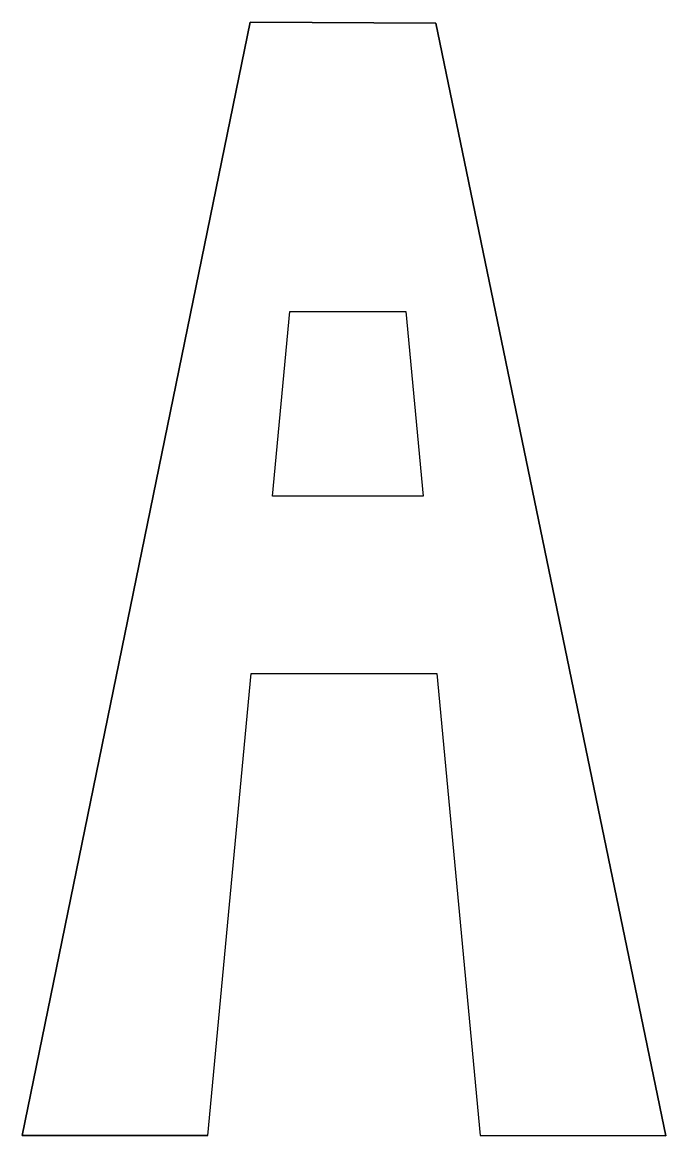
# Model space of a CAD drawing. Header units: inches. Extents: x 0 to 13.9, y 0 to 24.
import ezdxf

# ---------------------------------------------------------------- set-up
doc = ezdxf.new("R2010")
doc.units = ezdxf.units.IN
doc.header["$MEASUREMENT"] = 0

msp = doc.modelspace()

# ---------------------------------------------------------------- linework, layer by layer
for points in [[(0, 0), (4, 0), (4.938, 9.956), (8.938, 9.956), (9.875, 0), (13.875, -0.008), (8.916, 23.985), (4.917, 24.002)], [(4, 0), (4.938, 9.956), (8.938, 9.956), (9.875, 0), (13.875, -0.008), (8.916, 23.985), (4.917, 24.002), (0, 0)], [(5.772, 17.766), (8.272, 17.766), (8.647, 13.784), (5.397, 13.784)]]:
    msp.add_lwpolyline(points, close=True)
msp.add_lwpolyline([(4, 0), (0, 0), (4.917, 24.002), (8.916, 23.985), (13.875, -0.008), (9.875, 0)])

doc.saveas('drawing.dxf')
